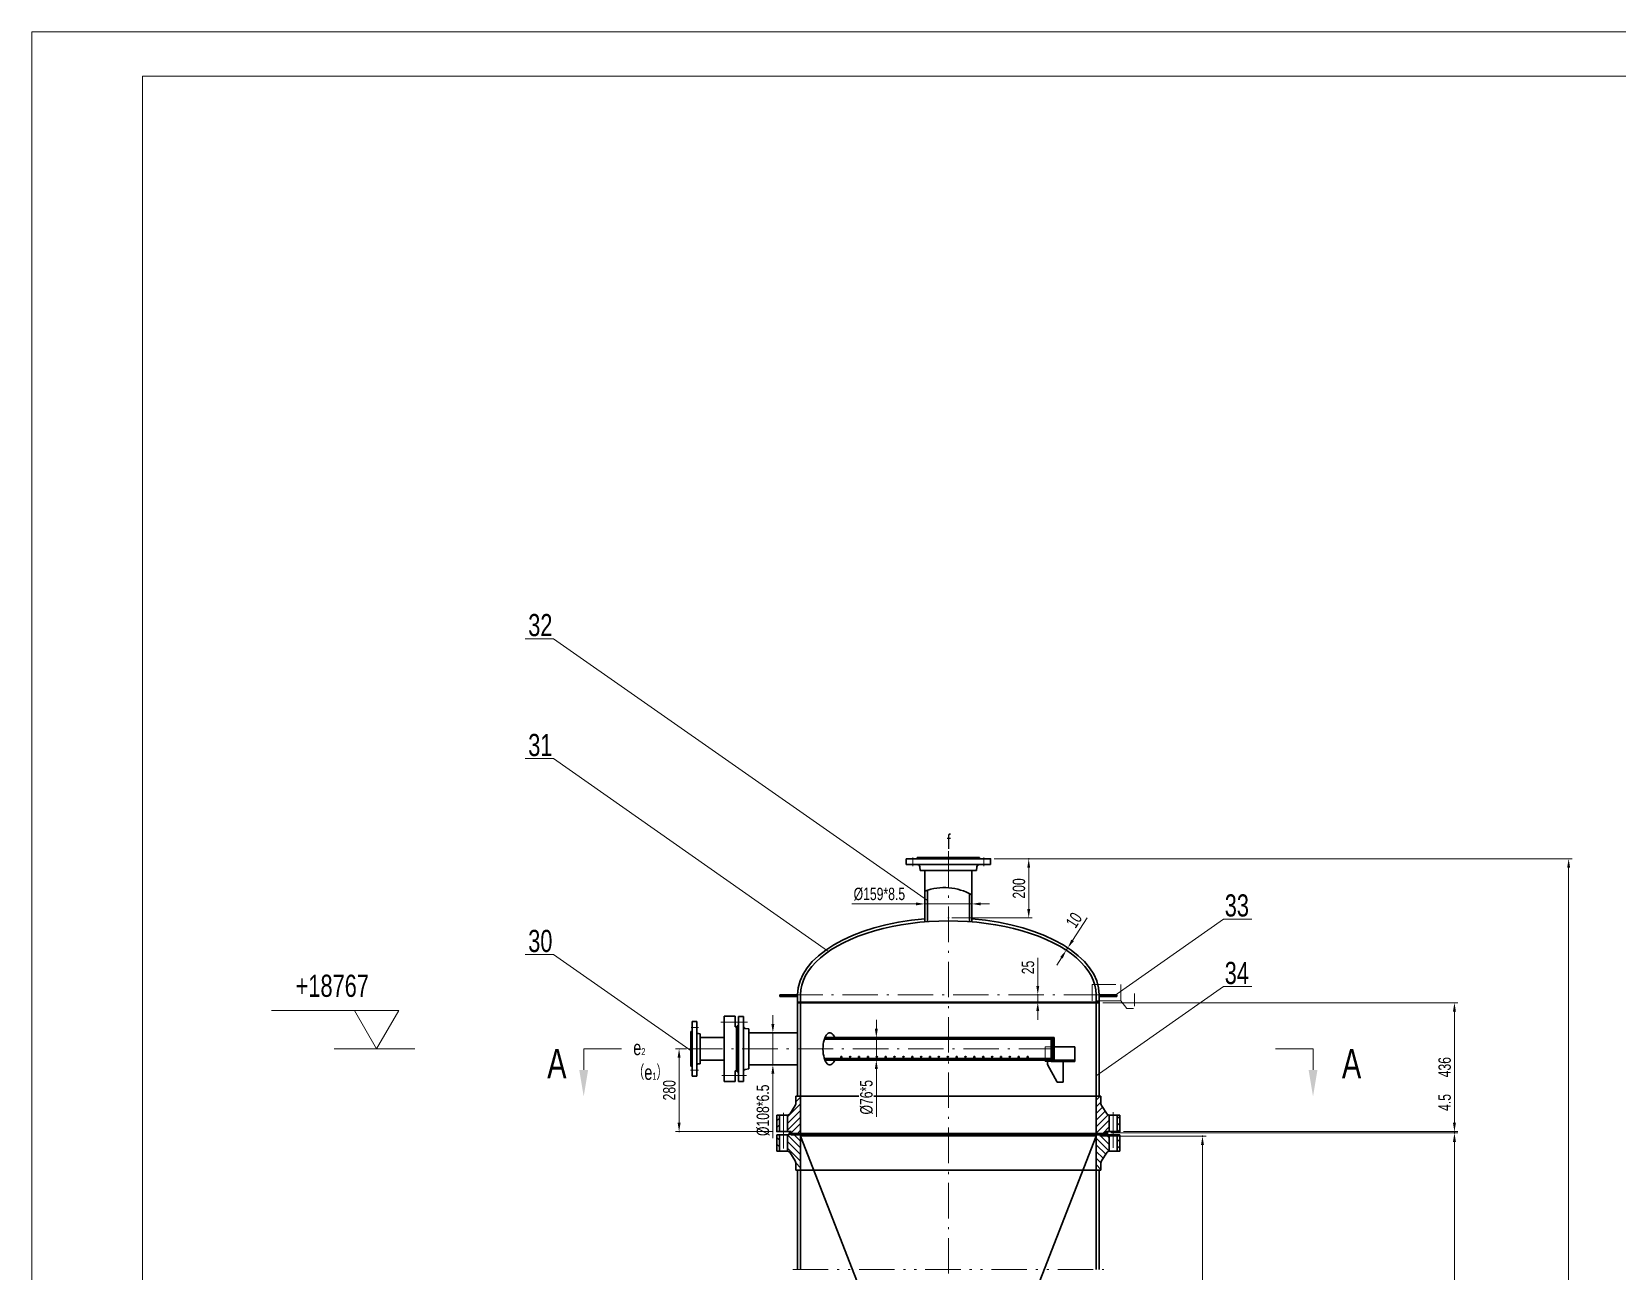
# Model space of a CAD drawing. Header units: millimetres. Extents: x 3739 to 16354, y -2005 to 15830.
# Drawn here: x 3739 to 9101, y 11635 to 15830 of the extents above; entities that cross this region are included whole.
import ezdxf

# ---------------------------------------------------------------- set-up
doc = ezdxf.new("R2010")
doc.units = ezdxf.units.MM
doc.header["$LTSCALE"] = 10
for name, pattern in [('ACAD_ISO02W100', [11, 8, -3]), ('ACAD_ISO10W100', [18.7, 12, -3, 0.7, -3]), ('ACAD_ISO12W100', [22.4, 12, -3, 0.7, -3, 0.7, -3])]:
    doc.linetypes.add(name, pattern=pattern)
for name, color, linetype, lineweight in [('中心线', 1, 'ACAD_ISO10W100', 18), ('中粗线', 4, 'Continuous', 35), ('剖面线', 5, 'Continuous', 15), ('双点划线', 3, 'ACAD_ISO12W100', 18), ('实线层', 2, 'Continuous', 35), ('标注', 7, 'Continuous', 18), ('细实线', 7, 'Continuous', 18), ('虚线', 6, 'ACAD_ISO02W100', 18)]:
    doc.layers.add(name, color=color, linetype=linetype, lineweight=lineweight)
doc.styles.add('HGCAD', font='HGCAD.SHX', dxfattribs={"width": 0.75, "bigfont": 'HZTXT.SHX'})
doc.dimstyles.new('HGCAD$0', dxfattribs={"dimtxt": 3.5, "dimasz": 2.5, "dimexe": 1, "dimexo": 1, "dimgap": 1, "dimtad": 1, "dimdec": 1, "dimdsep": 46, "dimtxsty": 'HGCAD', "dimcen": 0, "dimclrd": 130, "dimclre": 130, "dimclrt": 3, "dimadec": 1, "dimazin": 0, "dimtfac": 0.714286, "dimtmove": 0, "dimatfit": 1, "dimfxl": 0, "dimtzin": 0, "dimlwd": -1, "dimlwe": -1, "dimarcsym": 0})
pattern_1 = [(45, (3738.5, -2004.868), (-6.735192, 6.735192), [])]

# ---------------------------------------------------------------- blocks, each defined once
blk = doc.blocks.new('HGCAD#HGTFTK~A0Z~HGCAD图框')
at = {"layer": '细实线', "color": 7}
blk.add_lwpolyline([(10, -10), (-831, -10), (-831, 1179), (10, 1179)], close=True, dxfattribs=at)
at = {"layer": '细实线', "color": 2}
blk.add_lwpolyline([(0, 0), (-806, 0), (-806, 1169), (0, 1169)], close=True, dxfattribs=at)
blk = doc.blocks.new('*D99')
at = {"color": 0, "ltscale": 15}
for p in [(7338.7, 12092.4), (7698.1, 12092.4), (7698.1, 9529.4)]:
    blk.add_point(p, dxfattribs=at)
at = {"layer": '标注', "color": 130, "ltscale": 15}
for p, q in [((7350.7, 12092.4), (7710.1, 12092.4)), ((7698.1, 9559.4), (7698.1, 12062.4))]:
    blk.add_line(p, q, dxfattribs=at)
for points in [[(7693.1, 12062.4), (7703.1, 12062.4), (7698.1, 12092.4)], [(7693.1, 9559.4), (7703.1, 9559.4), (7698.1, 9529.4)]]:
    blk.add_solid(points, dxfattribs=at)
at = {"layer": '标注', "color": 3, "ltscale": 15, "insert": (7665.1, 10810.9), "char_height": 42, "attachment_point": 5, "rotation": 90, "style": 'HGCAD', "bg_fill": 3, "box_fill_scale": 1.1, "bg_fill_color": 256, "bg_fill_true_color": 13158600, "bg_fill_transparency": 1762}
blk.add_mtext('3000', dxfattribs=at)
blk = doc.blocks.new('*D100')
at = {"color": 0, "ltscale": 15}
for p in [(7376.7, 12103.4), (7710.4, 9357.4), (8550.3, 9357.4)]:
    blk.add_point(p, dxfattribs=at)
at = {"layer": '标注', "color": 130, "ltscale": 15}
for p, q in [((7388.7, 12103.4), (8562.3, 12103.4)), ((8550.3, 12073.4), (8550.3, 9387.4)), ((7722.4, 9357.4), (8562.3, 9357.4))]:
    blk.add_line(p, q, dxfattribs=at)
for points in [[(8545.3, 12073.4), (8555.3, 12073.4), (8550.3, 12103.4)], [(8545.3, 9387.4), (8555.3, 9387.4), (8550.3, 9357.4)]]:
    blk.add_solid(points, dxfattribs=at)
at = {"layer": '标注', "color": 3, "ltscale": 15, "insert": (8517.3, 10730.4), "char_height": 42, "attachment_point": 5, "rotation": 90, "style": 'HGCAD', "bg_fill": 3, "box_fill_scale": 1.1, "bg_fill_color": 256, "bg_fill_true_color": 13158600, "bg_fill_transparency": 1777}
blk.add_mtext('3188', dxfattribs=at)
blk = doc.blocks.new('*D102')
at = {"color": 0, "ltscale": 15}
for p in [(7348.7, 12544), (7418.7, 12108), (8550.3, 12108)]:
    blk.add_point(p, dxfattribs=at)
at = {"layer": '标注', "color": 130, "ltscale": 15}
for p, q in [((7360.7, 12544), (8562.3, 12544)), ((8550.3, 12514), (8550.3, 12138)), ((7430.7, 12108), (8562.3, 12108))]:
    blk.add_line(p, q, dxfattribs=at)
for points in [[(8545.3, 12514), (8555.3, 12514), (8550.3, 12544)], [(8545.3, 12138), (8555.3, 12138), (8550.3, 12108)]]:
    blk.add_solid(points, dxfattribs=at)
at = {"layer": '标注', "color": 3, "ltscale": 15, "insert": (8517.3, 12326), "char_height": 42, "attachment_point": 5, "rotation": 90, "style": 'HGCAD', "bg_fill": 3, "box_fill_scale": 1.1, "bg_fill_color": 256, "bg_fill_true_color": 13158600, "bg_fill_transparency": 1802}
blk.add_mtext('436', dxfattribs=at)
blk = doc.blocks.new('*D103')
at = {"color": 0, "ltscale": 15}
for p in [(8550.3, 12108), (8550.3, 12108), (8550.3, 12103.4)]:
    blk.add_point(p, dxfattribs=at)
at = {"layer": '标注', "color": 130, "ltscale": 15}
for p, q in [((8550.3, 12138), (8550.3, 12245.3)), ((8550.3, 12103.4), (8550.3, 12108)), ((8550.3, 12073.4), (8550.3, 12043.4))]:
    blk.add_line(p, q, dxfattribs=at)
for points in [[(8545.3, 12138), (8555.3, 12138), (8550.3, 12108)], [(8545.3, 12073.4), (8555.3, 12073.4), (8550.3, 12103.4)]]:
    blk.add_solid(points, dxfattribs=at)
at = {"layer": '标注', "color": 3, "ltscale": 15, "insert": (8517.3, 12206.6), "char_height": 42, "attachment_point": 5, "rotation": 90, "style": 'HGCAD', "bg_fill": 3, "box_fill_scale": 1.1, "bg_fill_color": 256, "bg_fill_true_color": 13158600, "bg_fill_transparency": 1812}
blk.add_mtext('4.5', dxfattribs=at)
blk = doc.blocks.new('*D104')
at = {"color": 0, "ltscale": 15}
for p in [(7141.1, 12571), (7141.1, 12571), (7141.1, 12546)]:
    blk.add_point(p, dxfattribs=at)
at = {"layer": '标注', "color": 130, "ltscale": 15}
for p, q in [((7141.1, 12601), (7141.1, 12696.1)), ((7141.1, 12546), (7141.1, 12571)), ((7141.1, 12516), (7141.1, 12486))]:
    blk.add_line(p, q, dxfattribs=at)
for points in [[(7136.1, 12601), (7146.1, 12601), (7141.1, 12571)], [(7136.1, 12516), (7146.1, 12516), (7141.1, 12546)]]:
    blk.add_solid(points, dxfattribs=at)
at = {"layer": '标注', "color": 3, "ltscale": 15, "insert": (7108.1, 12663.5), "char_height": 42, "attachment_point": 5, "rotation": 90, "style": 'HGCAD', "bg_fill": 3, "box_fill_scale": 1.1, "bg_fill_color": 256, "bg_fill_true_color": 13158600, "bg_fill_transparency": 1822}
blk.add_mtext('25', dxfattribs=at)
blk = doc.blocks.new('*D105')
at = {"color": 0, "ltscale": 15}
for p in [(7232.9, 12724.8), (7238, 12732.7), (7242.6, 12729.8)]:
    blk.add_point(p, dxfattribs=at)
at = {"layer": '标注', "color": 130, "ltscale": 15}
for p, q in [((7258.8, 12755), (7307.6, 12831.1)), ((7237.5, 12721.8), (7242.6, 12729.8)), ((7243, 12718.3), (7247.6, 12715.3)), ((7248.1, 12726.2), (7252.7, 12723.3)), ((7221.3, 12696.6), (7205.1, 12671.3))]:
    blk.add_line(p, q, dxfattribs=at)
for points in [[(7217.1, 12699.3), (7225.5, 12693.9), (7237.5, 12721.8)], [(7254.6, 12757.7), (7263, 12752.3), (7242.6, 12729.8)]]:
    blk.add_solid(points, dxfattribs=at)
at = {"layer": '标注', "color": 3, "ltscale": 15, "insert": (7263.5, 12823.5), "char_height": 42, "attachment_point": 5, "rotation": 57.3181, "style": 'HGCAD', "bg_fill": 3, "box_fill_scale": 1.1, "bg_fill_color": 256, "bg_fill_true_color": 13158600, "bg_fill_transparency": 1832}
blk.add_mtext('10', dxfattribs=at)
blk = doc.blocks.new('*D106')
at = {"color": 0, "ltscale": 15}
for p in [(6981.2, 13030.9), (7110.5, 13030.9), (6838.7, 12831)]:
    blk.add_point(p, dxfattribs=at)
at = {"layer": '标注', "color": 130, "ltscale": 15}
for p, q in [((6993.2, 13030.9), (7122.5, 13030.9)), ((7110.5, 12861), (7110.5, 13000.9)), ((6850.7, 12831), (7122.5, 12831))]:
    blk.add_line(p, q, dxfattribs=at)
for points in [[(7105.5, 13000.9), (7115.5, 13000.9), (7110.5, 13030.9)], [(7105.5, 12861), (7115.5, 12861), (7110.5, 12831)]]:
    blk.add_solid(points, dxfattribs=at)
at = {"layer": '标注', "color": 3, "ltscale": 15, "insert": (7077.5, 12930.9), "char_height": 42, "attachment_point": 5, "rotation": 90, "style": 'HGCAD', "bg_fill": 3, "box_fill_scale": 1.1, "bg_fill_color": 256, "bg_fill_true_color": 13158600, "bg_fill_transparency": 1842}
blk.add_mtext('200', dxfattribs=at)
blk = doc.blocks.new('*D107')
at = {"color": 0, "ltscale": 15}
for p in [(6759.2, 12879.4), (6759.2, 12878.6), (6918.2, 12879.4)]:
    blk.add_point(p, dxfattribs=at)
at = {"layer": '标注', "color": 130, "ltscale": 15}
for p, q in [((6729.2, 12878.6), (6511.7, 12878.6)), ((6918.2, 12878.6), (6759.2, 12878.6)), ((6948.2, 12878.6), (6978.2, 12878.6)), ((6759.2, 12867.4), (6759.2, 12866.6)), ((6918.2, 12867.4), (6918.2, 12866.6))]:
    blk.add_line(p, q, dxfattribs=at)
for points in [[(6729.2, 12883.6), (6729.2, 12873.6), (6759.2, 12878.6)], [(6948.2, 12883.6), (6948.2, 12873.6), (6918.2, 12878.6)]]:
    blk.add_solid(points, dxfattribs=at)
at = {"layer": '标注', "color": 3, "ltscale": 15, "insert": (6605.4, 12911.6), "char_height": 42, "attachment_point": 5, "style": 'HGCAD', "bg_fill": 3, "box_fill_scale": 1.1, "bg_fill_color": 256, "bg_fill_true_color": 13158600, "bg_fill_transparency": 1852}
blk.add_mtext('%%C159*8.5', dxfattribs=at)
blk = doc.blocks.new('*D108')
at = {"color": 0, "ltscale": 15}
for p in [(6595.1, 12426.3), (6595.1, 12350.3), (6595.1, 12350.3)]:
    blk.add_point(p, dxfattribs=at)
at = {"layer": '标注', "color": 130, "ltscale": 15}
for p, q in [((6595.1, 12456.3), (6595.1, 12486.3)), ((6595.1, 12426.3), (6595.1, 12350.3)), ((6595.1, 12320.3), (6595.1, 12158.4))]:
    blk.add_line(p, q, dxfattribs=at)
for points in [[(6590.1, 12456.3), (6600.1, 12456.3), (6595.1, 12426.3)], [(6590.1, 12320.3), (6600.1, 12320.3), (6595.1, 12350.3)]]:
    blk.add_solid(points, dxfattribs=at)
at = {"layer": '标注', "color": 3, "ltscale": 15, "insert": (6562.1, 12224.3), "char_height": 42, "attachment_point": 5, "rotation": 90, "style": 'HGCAD', "bg_fill": 3, "box_fill_scale": 1.1, "bg_fill_color": 256, "bg_fill_true_color": 13158600, "bg_fill_transparency": 1187}
blk.add_mtext('%%c76*5', dxfattribs=at)
blk = doc.blocks.new('*D109')
at = {"color": 0, "ltscale": 15}
for p in [(6246.5, 12442), (6245.1, 12334), (6246.5, 12334)]:
    blk.add_point(p, dxfattribs=at)
at = {"layer": '标注', "color": 130, "ltscale": 15}
for p, q in [((6245.1, 12472), (6245.1, 12502)), ((6234.5, 12442), (6233.1, 12442)), ((6245.1, 12442), (6245.1, 12334)), ((6234.5, 12334), (6233.1, 12334)), ((6245.1, 12304), (6245.1, 12086.4))]:
    blk.add_line(p, q, dxfattribs=at)
for points in [[(6240.1, 12472), (6250.1, 12472), (6245.1, 12442)], [(6240.1, 12304), (6250.1, 12304), (6245.1, 12334)]]:
    blk.add_solid(points, dxfattribs=at)
at = {"layer": '标注', "color": 3, "ltscale": 15, "insert": (6212.1, 12180.2), "char_height": 42, "attachment_point": 5, "rotation": 90, "style": 'HGCAD', "bg_fill": 3, "box_fill_scale": 1.1, "bg_fill_color": 256, "bg_fill_true_color": 13158600, "bg_fill_transparency": 1877}
blk.add_mtext('%%C108*6.5', dxfattribs=at)
blk = doc.blocks.new('*D110')
at = {"color": 0, "ltscale": 15}
for p in [(5965.3, 12388), (5928, 12108), (6258.7, 12108)]:
    blk.add_point(p, dxfattribs=at)
at = {"layer": '标注', "color": 130, "ltscale": 15}
for p, q in [((5953.3, 12388), (5916, 12388)), ((5928, 12358), (5928, 12138)), ((6246.7, 12108), (5916, 12108))]:
    blk.add_line(p, q, dxfattribs=at)
for points in [[(5923, 12358), (5933, 12358), (5928, 12388)], [(5923, 12138), (5933, 12138), (5928, 12108)]]:
    blk.add_solid(points, dxfattribs=at)
at = {"layer": '标注', "color": 3, "ltscale": 15, "insert": (5895, 12248), "char_height": 42, "attachment_point": 5, "rotation": 90, "style": 'HGCAD', "bg_fill": 3, "box_fill_scale": 1.1, "bg_fill_color": 256, "bg_fill_true_color": 13158600, "bg_fill_transparency": 1887}
blk.add_mtext('280', dxfattribs=at)
blk = doc.blocks.new('*D136')
at = {"color": 0, "ltscale": 15}
for p in [(6981.2, 13030.9), (7721.2, 57.9), (8936.5, 57.9)]:
    blk.add_point(p, dxfattribs=at)
at = {"layer": '标注', "color": 130, "ltscale": 15}
for p, q in [((6993.2, 13030.9), (8948.5, 13030.9)), ((8936.5, 13000.9), (8936.5, 87.9)), ((7733.2, 57.9), (8948.5, 57.9))]:
    blk.add_line(p, q, dxfattribs=at)
for points in [[(8931.5, 13000.9), (8941.5, 13000.9), (8936.5, 13030.9)], [(8931.5, 87.9), (8941.5, 87.9), (8936.5, 57.9)]]:
    blk.add_solid(points, dxfattribs=at)
at = {"layer": '标注', "color": 3, "ltscale": 15, "insert": (8903.5, 6544.4), "char_height": 42, "attachment_point": 5, "rotation": 90, "style": 'HGCAD', "bg_fill": 3, "box_fill_scale": 1.1, "bg_fill_color": 256, "bg_fill_true_color": 13158600, "bg_fill_transparency": 2192}
blk.add_mtext('19210', dxfattribs=at)

msp = doc.modelspace()

# ---------------------------------------------------------------- hatches: boundary and pattern name
at = {"layer": '剖面线', "ltscale": 15}
h = msp.add_hatch(dxfattribs=at)
h.set_pattern_fill('ANSI31', color=256, scale=3, style=0)
h.set_pattern_definition(pattern_1)
edge = h.paths.add_edge_path()
edge.add_line((6838.71, 12426.25), (6421.44, 12426.25))
edge.add_ellipse((6437.92, 12387.97), major_axis=(0, -54.31), ratio=0.427741, start_angle=225.18277, end_angle=232.20877)
edge.add_line((6419.56, 12421.25), (6838.71, 12421.25))
edge.add_line((6838.71, 12421.25), (6838.71, 12426.25))
h.paths.add_polyline_path([(7196.71, 12426.25), (6838.71, 12426.25), (6838.71, 12421.25), (7196.71, 12421.25)])
at = {"layer": '剖面线', "ltscale": 5}
h = msp.add_hatch(dxfattribs=at)
h.set_pattern_fill('ANSI31', color=256, scale=3, style=0)
h.set_pattern_definition(pattern_1)
h.paths.add_polyline_path([(7186.71, 12388.25), (7191.71, 12388.25), (7191.71, 12421.25), (7186.71, 12421.25)])
h.paths.add_polyline_path([(7191.71, 12388.25), (7186.71, 12388.25), (7186.71, 12355.25), (7191.71, 12355.25)])
at = {"layer": '剖面线', "ltscale": 15}
h = msp.add_hatch(dxfattribs=at)
h.set_pattern_fill('ANSI31', color=256, scale=3, style=0)
h.set_pattern_definition(pattern_1)
edge = h.paths.add_edge_path()
edge.add_line((6489.71, 12355.25), (6419.38, 12355.25))
edge.add_ellipse((6437.92, 12387.97), major_axis=(0, -54.31), ratio=0.427741, start_angle=307.04379, end_angle=313.98632)
edge.add_line((6421.21, 12350.25), (6489.71, 12350.25))
edge.add_line((6489.71, 12350.25), (6489.71, 12355.25))
h.paths.add_polyline_path([(6519.71, 12355.25), (6493.71, 12355.25), (6493.71, 12350.25), (6519.71, 12350.25)])
h.paths.add_polyline_path([(6549.71, 12355.25), (6523.71, 12355.25), (6523.71, 12350.25), (6549.71, 12350.25)])
h.paths.add_polyline_path([(6579.71, 12355.25), (6553.71, 12355.25), (6553.71, 12350.25), (6579.71, 12350.25)])
h.paths.add_polyline_path([(6609.71, 12355.25), (6583.71, 12355.25), (6583.71, 12350.25), (6609.71, 12350.25)])
h.paths.add_polyline_path([(6639.71, 12355.25), (6613.71, 12355.25), (6613.71, 12350.25), (6639.71, 12350.25)])
h.paths.add_polyline_path([(6669.71, 12355.25), (6643.71, 12355.25), (6643.71, 12350.25), (6669.71, 12350.25)])
h.paths.add_polyline_path([(6699.71, 12355.25), (6673.71, 12355.25), (6673.71, 12350.25), (6699.71, 12350.25)])
h.paths.add_polyline_path([(6729.71, 12355.25), (6703.71, 12355.25), (6703.71, 12350.25), (6729.71, 12350.25)])
h.paths.add_polyline_path([(6759.71, 12355.25), (6733.71, 12355.25), (6733.71, 12350.25), (6759.71, 12350.25)])
h.paths.add_polyline_path([(6789.71, 12355.25), (6763.71, 12355.25), (6763.71, 12350.25), (6789.71, 12350.25)])
h.paths.add_polyline_path([(6819.71, 12355.25), (6793.71, 12355.25), (6793.71, 12350.25), (6819.71, 12350.25)])
h.paths.add_polyline_path([(6838.71, 12355.25), (6823.71, 12355.25), (6823.71, 12350.25), (6838.71, 12350.25)])
h.paths.add_polyline_path([(6849.71, 12355.25), (6838.71, 12355.25), (6838.71, 12350.25), (6849.71, 12350.25)])
h.paths.add_polyline_path([(6879.71, 12355.25), (6853.71, 12355.25), (6853.71, 12350.25), (6879.71, 12350.25)])
h.paths.add_polyline_path([(6909.71, 12355.25), (6883.71, 12355.25), (6883.71, 12350.25), (6909.71, 12350.25)])
h.paths.add_polyline_path([(6939.71, 12355.25), (6913.71, 12355.25), (6913.71, 12350.25), (6939.71, 12350.25)])
h.paths.add_polyline_path([(6969.71, 12355.25), (6943.71, 12355.25), (6943.71, 12350.25), (6969.71, 12350.25)])
h.paths.add_polyline_path([(6999.71, 12355.25), (6973.71, 12355.25), (6973.71, 12350.25), (6999.71, 12350.25)])
h.paths.add_polyline_path([(7029.71, 12355.25), (7003.71, 12355.25), (7003.71, 12350.25), (7029.71, 12350.25)])
h.paths.add_polyline_path([(7059.71, 12355.25), (7033.71, 12355.25), (7033.71, 12350.25), (7059.71, 12350.25)])
h.paths.add_polyline_path([(7089.71, 12355.25), (7063.71, 12355.25), (7063.71, 12350.25), (7089.71, 12350.25)])
h.paths.add_polyline_path([(7196.71, 12355.25), (7093.71, 12355.25), (7093.71, 12350.25), (7196.71, 12350.25)])
h.paths.add_polyline_path([(7266.17, 12350.25), (7196.71, 12350.25), (7186.71, 12350.25), (7186.71, 12345.25), (7266.17, 12345.25)])
h = msp.add_hatch(dxfattribs=at)
h.set_pattern_fill('ANSI31', color=256, scale=5, style=0)
h.set_pattern_definition([(45, (3738.5, -2004.868), (-11.22532, 11.22532), [])])
h.paths.add_polyline_path([(6338.71, 12227.95), (6322.71, 12227.95), (6322.71, 12202.51, -0.1453801), (6320.77, 12195.96), (6302.2, 12167.46, -0.1773161), (6294.71, 12163.99), (6294.71, 12107.95), (6307.21, 12107.95), (6307.21, 12101.95), (6338.71, 12101.95), (6338.71, 12107.95)])
h.paths.add_polyline_path([(6267.71, 12163.95), (6258.71, 12163.95), (6258.71, 12107.95), (6267.71, 12107.95)])
h.paths.add_polyline_path([(7382.71, 12163.99, -0.1773161), (7375.23, 12167.46), (7356.66, 12195.96, -0.1453801), (7354.71, 12202.51), (7354.71, 12227.95), (7338.71, 12227.95), (7338.71, 12107.95), (7338.71, 12101.95), (7370.21, 12101.95), (7370.21, 12107.95), (7382.71, 12107.95)])
h.paths.add_polyline_path([(7418.71, 12163.95), (7409.71, 12163.95), (7409.71, 12107.95), (7418.71, 12107.95)])
h = msp.add_hatch(dxfattribs=at)
h.set_pattern_fill('ANSI31', color=256, scale=5, angle=90, style=0)
h.set_pattern_definition([(135, (3738.5, -2004.868), (-11.22532, -11.22532), [])])
h.paths.add_polyline_path([(6338.71, 12097.43), (6305.71, 12097.43), (6305.71, 12103.43), (6300.71, 12103.43), (6300.71, 12097.43), (6294.71, 12097.43), (6294.71, 12041.39, -0.1773161), (6302.2, 12037.92), (6320.77, 12009.42, -0.1453801), (6322.71, 12002.87), (6322.71, 11977.43), (6338.71, 11977.43)])
h.paths.add_polyline_path([(6267.71, 12097.43), (6258.71, 12097.43), (6258.71, 12041.43), (6267.71, 12041.43)])
h.paths.add_polyline_path([(7382.71, 12097.43), (7376.71, 12097.43), (7376.71, 12103.43), (7371.71, 12103.43), (7371.71, 12097.43), (7338.71, 12097.43), (7338.71, 11977.43), (7354.71, 11977.43), (7354.71, 12002.87, -0.1453801), (7356.66, 12009.42), (7375.23, 12037.92, -0.1773161), (7382.71, 12041.39)])
h.paths.add_polyline_path([(7418.71, 12097.43), (7409.71, 12097.43), (7409.71, 12041.43), (7418.71, 12041.43)])

# ---------------------------------------------------------------- linework, layer by layer
at = {"layer": '中心线', "color": 1, "linetype": 'ACAD_ISO10W100'}
for p, q in [((6718.71, 13006.44), (6718.71, 13035.94)), ((6958.71, 13006.44), (6958.71, 13035.94)), ((7348.71, 12570.95), (6328.71, 12570.95)), ((7196.71, 12387.97), (5965.29, 12387.97))]:
    msp.add_line(p, q, dxfattribs=at)
at = {"layer": '中心线'}
for p, q in [((6838.71, 33.49), (6838.71, 13056.9)), ((7396.21, 12173.27), (7396.21, 12031.76)), ((6281.21, 12171.34), (6281.21, 12023.82))]:
    msp.add_line(p, q, dxfattribs=at)
at = {"layer": '中心线', "color": 1, "linetype": 'ACAD_ISO10W100', "ltscale": 5}
for p, q in [((5993.16, 12460.75), (5968.53, 12460.75)), ((5993.46, 12315.75), (5966.6, 12315.75))]:
    msp.add_line(p, q, dxfattribs=at)
at = {"layer": '中心线', "ltscale": 5}
for p, q in [((6159.01, 12478.25), (6069.5, 12478.25)), ((6491.71, 12349.91), (6491.71, 12355.63)), ((6521.71, 12349.91), (6521.71, 12355.63)), ((6551.71, 12349.91), (6551.71, 12355.63)), ((6581.71, 12349.91), (6581.71, 12355.63)), ((6611.71, 12349.91), (6611.71, 12355.63)), ((6641.71, 12349.91), (6641.71, 12355.63)), ((6671.71, 12349.91), (6671.71, 12355.63)), ((6701.71, 12349.91), (6701.71, 12355.63)), ((6731.71, 12349.91), (6731.71, 12355.63)), ((6761.71, 12349.91), (6761.71, 12355.63)), ((6791.71, 12349.91), (6791.71, 12355.63)), ((6821.71, 12349.91), (6821.71, 12355.63)), ((6851.71, 12349.91), (6851.71, 12355.63)), ((6881.71, 12349.91), (6881.71, 12355.63)), ((6911.71, 12349.91), (6911.71, 12355.63)), ((6941.71, 12349.91), (6941.71, 12355.63)), ((6971.71, 12349.91), (6971.71, 12355.63)), ((7001.71, 12349.91), (7001.71, 12355.63)), ((7031.71, 12349.91), (7031.71, 12355.63)), ((7061.71, 12349.91), (7061.71, 12355.63)), ((7091.71, 12349.91), (7091.71, 12355.63)), ((6155.51, 12298.25), (6072.29, 12298.25))]:
    msp.add_line(p, q, dxfattribs=at)
at = {"layer": '中粗线', "ltscale": 5}
for centre in [(6476.71, 12360.25), (6506.71, 12360.25), (6536.71, 12360.25), (6566.71, 12360.25), (6596.71, 12360.25), (6626.71, 12360.25), (6656.71, 12360.25), (6686.71, 12360.25), (6716.71, 12360.25), (6746.71, 12360.25), (6776.71, 12360.25), (6806.71, 12360.25), (6836.71, 12360.25), (6866.71, 12360.25), (6896.71, 12360.25), (6926.71, 12360.25), (6956.71, 12360.25), (6986.71, 12360.25), (7016.71, 12360.25), (7046.71, 12360.25), (7076.71, 12360.25), (7106.71, 12360.25)]:
    msp.add_circle(centre, 2, dxfattribs=at)
at = {"layer": '双点划线'}
msp.add_line((6312.58, 11641.3), (7364.84, 11641.3), dxfattribs=at)
at = {"layer": '实线层'}
for p, q in [((6733.21, 13030.94), (6733.21, 13035.44)), ((6944.21, 13035.44), (6733.21, 13035.44)), ((6944.21, 13030.94), (6944.21, 13035.44)), ((6696.21, 13011.44), (6696.21, 13030.94)), ((6696.21, 13030.94), (6733.21, 13030.94)), ((6696.21, 13011.44), (6734.13, 13011.44)), ((6981.21, 13011.44), (6729.71, 13011.44)), ((6981.21, 13030.94), (6733.21, 13030.94)), ((6743.67, 12991.44), (6742.07, 13004.42)), ((6933.76, 12991.44), (6743.67, 12991.44)), ((6759.21, 12817.77), (6759.21, 12991.44)), ((6918.21, 12817.77), (6918.21, 12991.44)), ((6933.76, 12991.44), (6935.35, 13004.42)), ((6981.21, 13011.44), (6981.21, 13030.94)), ((6767.71, 12818.42), (6767.71, 12924.89)), ((6909.71, 12818.42), (6909.71, 12913.82)), ((6328.71, 12570.95), (6268.71, 12570.95)), ((6268.71, 12570.95), (6268.71, 12564.95)), ((6268.71, 12564.95), (6328.71, 12564.95)), ((6328.71, 12545.95), (6328.71, 12570.95)), ((6338.71, 12545.95), (6338.71, 12570.95)), ((7338.71, 12545.95), (7338.71, 12570.95)), ((7348.71, 12545.95), (7348.71, 12570.95)), ((7348.71, 12570.95), (7408.71, 12570.95)), ((7408.71, 12564.95), (7348.71, 12564.95)), ((7408.71, 12570.95), (7408.71, 12564.95)), ((6146.21, 12497.97), (6128.71, 12497.97)), ((6128.71, 12497.97), (6128.71, 12309.97)), ((6146.21, 12497.97), (6146.21, 12312.66)), ((7348.71, 12545.95), (6328.71, 12545.95)), ((7348.71, 12545.95), (6328.71, 12545.95)), ((6328.71, 12543.95), (6328.71, 12545.95)), ((7348.71, 12543.95), (6328.71, 12543.95)), ((6328.71, 12227.95), (6328.71, 12543.95)), ((6338.71, 12545.95), (6338.71, 12543.95)), ((6338.71, 12227.95), (6338.71, 12543.95)), ((7338.71, 12545.95), (7338.71, 12543.95)), ((7338.71, 12227.95), (7338.71, 12543.95)), ((7348.71, 12543.95), (7348.71, 12545.95)), ((7348.71, 12227.95), (7348.71, 12543.95)), ((6128.71, 12465.97), (6124.21, 12465.97)), ((6124.21, 12465.97), (6124.21, 12309.97)), ((6164.21, 12455.76), (6151.48, 12457.32)), ((6164.21, 12455.76), (6164.21, 12320.18)), ((6328.71, 12441.97), (6164.21, 12441.97)), ((6328.71, 12333.97), (6164.21, 12333.97)), ((6128.71, 12309.97), (6124.21, 12309.97)), ((6128.71, 12277.67), (6128.71, 12309.67)), ((6146.21, 12277.67), (6146.21, 12312.36)), ((6164.21, 12320.18), (6151.48, 12318.62)), ((6146.21, 12277.67), (6128.71, 12277.67)), ((6338.71, 12227.95), (6322.71, 12227.95)), ((6322.71, 12227.95), (6322.71, 12202.51)), ((6338.71, 12107.95), (6338.71, 12227.95)), ((6338.71, 12227.95), (6838.71, 12227.95)), ((7338.71, 12227.95), (6838.71, 12227.95)), ((7338.71, 12107.95), (7338.71, 12227.95)), ((7338.71, 12227.95), (7354.71, 12227.95)), ((7354.71, 12227.95), (7354.71, 12202.51)), ((6302.2, 12167.46), (6320.77, 12195.96)), ((7375.23, 12167.46), (7356.66, 12195.96)), ((6258.71, 12107.95), (6258.71, 12163.95)), ((6258.71, 12163.95), (6293.71, 12163.95)), ((6267.71, 12107.95), (6267.71, 12163.95)), ((6294.71, 12107.95), (6294.71, 12163.95)), ((7382.71, 12107.95), (7382.71, 12163.95)), ((7418.71, 12163.95), (7383.71, 12163.95)), ((7409.71, 12107.95), (7409.71, 12163.95)), ((7418.71, 12107.95), (7418.71, 12163.95)), ((6307.21, 12107.95), (6258.71, 12107.95)), ((6300.71, 12097.43), (6258.71, 12097.43)), ((6258.71, 12097.43), (6258.71, 12041.43)), ((6267.71, 12097.43), (6267.71, 12041.43)), ((6294.71, 12097.43), (6294.71, 12041.43)), ((6305.71, 12103.43), (6300.71, 12103.43)), ((6300.71, 12103.43), (6300.71, 12097.43)), ((6305.71, 12097.43), (6305.71, 12103.43)), ((6338.71, 12097.43), (6305.71, 12097.43)), ((6307.21, 12107.95), (6307.21, 12101.95)), ((6307.21, 12101.95), (6838.71, 12101.95)), ((6338.71, 12101.95), (6338.71, 12107.95)), ((6838.71, 12097.43), (6338.71, 12097.43)), ((6338.71, 12097.43), (6338.71, 11977.43)), ((7370.21, 12101.95), (6838.71, 12101.95)), ((6838.71, 12097.43), (7338.71, 12097.43)), ((7338.71, 12101.95), (7338.71, 12107.95)), ((7338.71, 12097.43), (7338.71, 11977.43)), ((7338.71, 12097.43), (7371.71, 12097.43)), ((7370.21, 12107.95), (7418.71, 12107.95)), ((7370.21, 12107.95), (7370.21, 12101.95)), ((7371.71, 12097.43), (7371.71, 12103.43)), ((7371.71, 12103.43), (7376.71, 12103.43)), ((7376.71, 12103.43), (7376.71, 12097.43)), ((7376.71, 12097.43), (7418.71, 12097.43)), ((7382.71, 12097.43), (7382.71, 12041.43)), ((7409.71, 12097.43), (7409.71, 12041.43)), ((7418.71, 12097.43), (7418.71, 12041.43)), ((6258.71, 12041.43), (6293.71, 12041.43)), ((6302.2, 12037.92), (6320.77, 12009.42)), ((7375.23, 12037.92), (7356.66, 12009.42)), ((7418.71, 12041.43), (7383.71, 12041.43)), ((6322.71, 11977.43), (6322.71, 12002.87)), ((6338.71, 11977.43), (6322.71, 11977.43)), ((6328.71, 11641.3), (6328.71, 11977.43)), ((6338.71, 11977.43), (6838.71, 11977.43)), ((6338.71, 11641.3), (6338.71, 11977.43)), ((7338.71, 11977.43), (6838.71, 11977.43)), ((7338.71, 11977.43), (7354.71, 11977.43)), ((7338.71, 11641.3), (7338.71, 11977.43)), ((7348.71, 11641.3), (7348.71, 11977.43)), ((7354.71, 11977.43), (7354.71, 12002.87))]:
    msp.add_line(p, q, dxfattribs=at)
at = {"layer": '实线层', "ltscale": 5}
for p, q in [((6117.71, 12498.25), (6080.21, 12498.25)), ((6080.21, 12498.25), (6080.21, 12345.25)), ((6117.71, 12462.75), (6117.71, 12498.25)), ((5967.71, 12388.25), (5967.71, 12447.25)), ((5967.71, 12447.25), (5971.71, 12447.25)), ((5987.71, 12480.75), (5971.71, 12480.75)), ((5971.71, 12480.75), (5971.71, 12295.75)), ((5987.71, 12480.75), (5987.71, 12330.94)), ((6122.21, 12462.75), (6117.71, 12462.75)), ((6122.21, 12462.75), (6122.21, 12350.25)), ((5967.71, 12388.25), (5967.71, 12329.25)), ((5999.71, 12438.78), (5992.97, 12439.6)), ((5999.71, 12438.78), (5999.71, 12337.72)), ((5999.71, 12426.25), (6080.21, 12426.25)), ((6080.21, 12426.25), (6076.21, 12426.25)), ((6122.21, 12431.25), (6122.21, 12426.25)), ((6419.56, 12421.25), (7196.71, 12421.25)), ((6421.44, 12426.25), (7196.71, 12426.25)), ((7186.71, 12355.25), (7186.71, 12421.25)), ((7191.71, 12355.25), (7191.71, 12421.25)), ((7196.71, 12420.75), (7191.71, 12417.93)), ((7196.71, 12426.25), (7196.71, 12350.25)), ((7196.71, 12421.25), (7196.71, 12420.75)), ((5999.71, 12337.72), (5992.97, 12336.9)), ((5999.71, 12350.25), (6080.21, 12350.25)), ((6080.21, 12277.95), (6080.21, 12344.95)), ((6122.21, 12345.25), (6122.21, 12350.25)), ((6122.21, 12313.75), (6122.21, 12345.25)), ((6419.38, 12355.25), (7196.71, 12355.25)), ((6421.21, 12350.25), (7196.71, 12350.25)), ((6489.71, 12350.25), (6489.71, 12355.25)), ((6493.71, 12350.25), (6493.71, 12355.25)), ((6519.71, 12350.25), (6519.71, 12355.25)), ((6523.71, 12350.25), (6523.71, 12355.25)), ((6549.71, 12350.25), (6549.71, 12355.25)), ((6553.71, 12350.25), (6553.71, 12355.25)), ((6579.71, 12350.25), (6579.71, 12355.25)), ((6583.71, 12350.25), (6583.71, 12355.25)), ((6609.71, 12350.25), (6609.71, 12355.25)), ((6613.71, 12350.25), (6613.71, 12355.25)), ((6639.71, 12350.25), (6639.71, 12355.25)), ((6643.71, 12350.25), (6643.71, 12355.25)), ((6669.71, 12350.25), (6669.71, 12355.25)), ((6673.71, 12350.25), (6673.71, 12355.25)), ((6699.71, 12350.25), (6699.71, 12355.25)), ((6703.71, 12350.25), (6703.71, 12355.25)), ((6729.71, 12350.25), (6729.71, 12355.25)), ((6733.71, 12350.25), (6733.71, 12355.25)), ((6759.71, 12350.25), (6759.71, 12355.25)), ((6763.71, 12350.25), (6763.71, 12355.25)), ((6789.71, 12350.25), (6789.71, 12355.25)), ((6793.71, 12350.25), (6793.71, 12355.25)), ((6819.71, 12350.25), (6819.71, 12355.25)), ((6823.71, 12350.25), (6823.71, 12355.25)), ((6849.71, 12350.25), (6849.71, 12355.25)), ((6853.71, 12350.25), (6853.71, 12355.25)), ((6879.71, 12350.25), (6879.71, 12355.25)), ((6883.71, 12350.25), (6883.71, 12355.25)), ((6909.71, 12350.25), (6909.71, 12355.25)), ((6913.71, 12350.25), (6913.71, 12355.25)), ((6939.71, 12350.25), (6939.71, 12355.25)), ((6943.71, 12350.25), (6943.71, 12355.25)), ((6969.71, 12350.25), (6969.71, 12355.25)), ((6973.71, 12350.25), (6973.71, 12355.25)), ((6999.71, 12350.25), (6999.71, 12355.25)), ((7003.71, 12350.25), (7003.71, 12355.25)), ((7029.71, 12350.25), (7029.71, 12355.25)), ((7033.71, 12350.25), (7033.71, 12355.25)), ((7059.71, 12350.25), (7059.71, 12355.25)), ((7063.71, 12350.25), (7063.71, 12355.25)), ((7089.71, 12350.25), (7089.71, 12355.25)), ((7093.71, 12350.25), (7093.71, 12355.25)), ((7173.44, 12350.25), (7173.44, 12335.25)), ((7173.44, 12335.25), (7206.44, 12275.25)), ((7196.71, 12355.75), (7191.71, 12358.57)), ((7226.44, 12345.25), (7226.44, 12275.25)), ((5967.71, 12329.25), (5971.71, 12329.25)), ((5987.71, 12295.75), (5971.71, 12295.75)), ((5987.71, 12295.75), (5987.71, 12330.94)), ((6122.21, 12313.75), (6117.71, 12313.75)), ((6117.71, 12313.45), (6117.71, 12277.95)), ((6117.71, 12277.95), (6080.21, 12277.95)), ((7226.44, 12275.25), (7206.44, 12275.25))]:
    msp.add_line(p, q, dxfattribs=at)
at = {"layer": '实线层', "ltscale": 15}
for p, q in [((7266.17, 12395.25), (7196.71, 12395.25)), ((7266.17, 12345.25), (7266.17, 12395.25)), ((7186.71, 12350.25), (7186.71, 12345.25)), ((7186.71, 12345.25), (7266.17, 12345.25)), ((7196.71, 12350.25), (7266.17, 12350.25))]:
    msp.add_line(p, q, dxfattribs=at)
at = {"layer": '实线层'}
for centre, radius, start, end in [((6734.13, 13003.44), 8, 7.00002, 90), ((6943.29, 13003.44), 8, 90, 172.99998), ((6824.93, 12742.72), 190.95, 60.75817, 110.13186), ((6152.21, 12463.28), 6, 180, 262.99998), ((6152.21, 12312.66), 6, 97.00002, 180), ((6310.71, 12202.51), 12, 326.91313, 0), ((7366.71, 12202.51), 12, 180, 213.08687), ((6293.71, 12175.95), 12, 270, 315), ((7383.71, 12175.95), 12, 225, 270), ((6293.71, 12029.43), 12, 45, 90), ((7383.71, 12029.43), 12, 90, 135), ((6310.71, 12002.87), 12, 0, 33.08687), ((7366.71, 12002.87), 12, 146.91313, 180)]:
    msp.add_arc(centre, radius, start, end, dxfattribs=at)
at = {"layer": '实线层', "ltscale": 5}
for centre, start, end in [((5993.71, 12445.56), 180, 262.99998), ((5993.71, 12330.94), 97.00002, 180)]:
    msp.add_arc(centre, 6, start, end, dxfattribs=at)
at = {"layer": '实线层'}
for centre, major_axis, ratio, start_param, end_param in [((6838.71, 12570.95), (510, 0), 0.5098039, 1.727317, 3.1415927), ((6838.71, 12570.95), (500, 0), 0.5, 0, 3.1415927), ((6838.71, 12570.95), (510, 0), 0.5098039, 0, 1.4142757), ((6437.92, 12387.97), (0, -54.31), 0.427741, 2.3530045, 7.0862755)]:
    msp.add_ellipse(centre, major_axis=major_axis, ratio=ratio, start_param=start_param, end_param=end_param, dxfattribs=at)
at = {"layer": '标注', "ltscale": 15}
for p, q in [((5503.27, 13775.86), (5407.61, 13775.86)), ((5503.27, 13370.07), (5407.61, 13370.07)), ((6430.44, 12719.23), (5503.27, 13370.07)), ((7769.74, 12827.07), (7865.4, 12827.07)), ((5503.27, 12707.03), (5407.61, 12707.03)), ((7422.14, 12550.09), (7442.6, 12524.52)), ((7769.63, 12598.57), (7865.29, 12598.57)), ((7442.6, 12524.52), (7465.35, 12524.52))]:
    msp.add_line(p, q, dxfattribs=at)
at = {"layer": '标注', "ltscale": 5}
for p, q in [((4979.87, 12517.87), (4549.17, 12517.87)), ((4904.87, 12387.97), (4829.87, 12517.87)), ((4904.87, 12387.97), (4979.87, 12517.87)), ((5034.32, 12387.97), (4761.47, 12387.97))]:
    msp.add_line(p, q, dxfattribs=at)
at = {"layer": '标注', "color": 130, "ltscale": 15}
msp.add_line((5605.35, 12387.97), (5605.35, 12316.78), dxfattribs=at)
at = {"layer": '标注', "color": 4, "ltscale": 15}
msp.add_line((5605.35, 12387.97), (5732.86, 12387.97), dxfattribs=at)
at = {"layer": '标注', "color": 130, "ltscale": 15}
msp.add_solid([(5590.35, 12316.78), (5620.35, 12316.78), (5605.35, 12226.78)], dxfattribs=at)
at = {"layer": '虚线', "ltscale": 15}
for p, q in [((7166.17, 12395.25), (7166.17, 12355.25)), ((7166.17, 12395.25), (7186.71, 12395.25)), ((7166.17, 12345.25), (7166.17, 12350.25)), ((7186.71, 12345.25), (7166.17, 12345.25)), ((7338.71, 12092.43), (6338.71, 12092.43))]:
    msp.add_line(p, q, dxfattribs=at)
at = {"layer": '虚线'}
msp.add_lwpolyline([(7324.61, 12606.4), (7422.14, 12606.4), (7422.14, 12550.09), (7324.61, 12550.09)], close=True, dxfattribs=at)

# ---------------------------------------------------------------- block references
at = {"layer": '中粗线', "ltscale": 15, "xscale": 15, "yscale": 15, "zscale": 15}
msp.add_blockref('HGCAD#HGTFTK~A0Z~HGCAD图框', (16203.5, -1854.87), dxfattribs=at)

# ---------------------------------------------------------------- texts
at = {"layer": '标注', "ltscale": 15, "style": 'HGCAD'}
for s, insert, char_height, width, attachment_point in [('32', (5417.74, 13859.64), 75, 172.9075, 1), ('31', (5417.74, 13453.85), 75, 172.9075, 1), ('f', (6833.12, 13114.8), 50, 53.8522, 1), ('33', (7855.27, 12910.85), 75, 172.9075, 3), ('30', (5417.74, 12790.81), 75, 172.9075, 1), ('34', (7855.16, 12682.36), 75, 172.9075, 3), ('Ⅰ', (7449.74, 12577.34), 50, 35.8266, 1), ('\\pi-260.39,l300,t339.61;A', (5442.29, 12388.04), 100, 125.3736, 1), ('e{\\H0.48x;2}（e{\\H0.48x;1}）', (5772.86, 12416.73), 50, 53.8522, 1)]:
    msp.add_mtext(s, dxfattribs=dict(at, insert=insert, char_height=char_height, width=width, attachment_point=attachment_point))
at = {"layer": '标注', "ltscale": 5, "insert": (4631.26, 12638.97), "char_height": 75, "width": 612.486, "attachment_point": 1, "style": 'HGCAD'}
msp.add_mtext('+18767', dxfattribs=at)

# ---------------------------------------------------------------- next in the draw order: dimensions: what is measured, and where the dimension line sits
at = {"layer": '标注', "ltscale": 15}
for base, p1, p2, picture, middle in [((7110.52, 13030.94), (6838.71, 12830.95), (6981.21, 13030.94), '*D106', (7077.52, 12930.95)), ((7141.13, 12570.95), (7141.13, 12545.95), (7141.13, 12570.95), '*D104', (7108.13, 12663.55))]:
    dim = msp.add_linear_dim(base=base, p1=p1, p2=p2, angle=90, dimstyle='HGCAD$0', override={"dimscale": 12, "dimtdec": 1}, dxfattribs=at)
    dim.commit()
    dim.dimension.update_dxf_attribs({"geometry": picture, "text_midpoint": middle})
dim = msp.add_aligned_dim(p1=(7232.89, 12724.75), p2=(7237.99, 12732.71), distance=-5.45, text='10', dimstyle='HGCAD$0', override={"dimscale": 12, "dimtdec": 1}, dxfattribs=at)
dim.commit()
dim.dimension.update_dxf_attribs({"geometry": '*D105', "text_midpoint": (7263.5, 12823.48)})
for base, p1, p2, text, picture, middle in [((6245.11, 12333.97), (6246.46, 12441.97), (6246.46, 12333.97), '%%C108*6.5', '*D109', (6212.11, 12180.19)), ((6595.08, 12350.25), (6595.08, 12426.25), (6595.08, 12350.25), '%%c76*5', '*D108', (6562.08, 12224.34)), ((7698.06, 12092.43), (7698.06, 9529.43), (7338.71, 12092.43), '3000', '*D99', (7665.06, 10810.93))]:
    dim = msp.add_linear_dim(base=base, p1=p1, p2=p2, angle=90, text=text, dimstyle='HGCAD$0', override={"dimscale": 12, "dimtdec": 1}, dxfattribs=at)
    dim.commit()
    dim.dimension.update_dxf_attribs({"geometry": picture, "text_midpoint": middle})

# ---------------------------------------------------------------- next in the draw order: dimensions: what is measured, and where the dimension line sits
dim = msp.add_linear_dim(base=(6759.21, 12878.65), p1=(6918.21, 12879.36), p2=(6759.21, 12879.36), text='%%C159*8.5', dimstyle='HGCAD$0', override={"dimscale": 12, "dimtdec": 1}, dxfattribs=at)
dim.commit()
dim.dimension.update_dxf_attribs({"geometry": '*D107', "text_midpoint": (6605.43, 12911.65)})
dim = msp.add_linear_dim(base=(5927.98, 12107.95), p1=(5965.29, 12387.97), p2=(6258.71, 12107.95), angle=90, dimstyle='HGCAD$0', override={"dimscale": 12, "dimtdec": 1}, dxfattribs=at)
dim.commit()
dim.dimension.update_dxf_attribs({"geometry": '*D110', "text_midpoint": (5894.98, 12247.96)})
dim = msp.add_linear_dim(base=(8550.33, 9357.43), p1=(7376.71, 12103.43), p2=(7710.38, 9357.43), angle=90, text='3188', dimstyle='HGCAD$0', override={"dimscale": 12, "dimtdec": 1}, dxfattribs=at)
dim.commit()
dim.dimension.update_dxf_attribs({"geometry": '*D100', "text_midpoint": (8517.33, 10730.43)})

# ---------------------------------------------------------------- next in the draw order: linework, layer by layer
for p, q in [((6768.06, 12890.15), (5503.27, 13775.86)), ((5971.74, 12378.84), (5503.27, 12707.03))]:
    msp.add_line(p, q, dxfattribs=at)

# ---------------------------------------------------------------- next in the draw order: dimensions: what is measured, and where the dimension line sits
dim = msp.add_linear_dim(base=(8550.33, 12107.95), p1=(7348.71, 12543.95), p2=(7418.71, 12107.95), angle=90, dimstyle='HGCAD$0', override={"dimscale": 12, "dimtdec": 1}, dxfattribs=at)
dim.commit()
dim.dimension.update_dxf_attribs({"geometry": '*D102', "text_midpoint": (8517.33, 12325.95)})

# ---------------------------------------------------------------- next in the draw order: linework, layer by layer
at = {"layer": '实线层', "ltscale": 15}
for p, q in [((6338.71, 12092.43), (7336.21, 9529.43)), ((7338.71, 12092.43), (6341.21, 9529.43))]:
    msp.add_line(p, q, dxfattribs=at)
at = {"layer": '标注', "ltscale": 15}
for p, q in [((7398.41, 12566.41), (7769.75, 12827.07)), ((7338.98, 12296.66), (7769.63, 12598.57))]:
    msp.add_line(p, q, dxfattribs=at)

# ---------------------------------------------------------------- next in the draw order: dimensions: what is measured, and where the dimension line sits
dim = msp.add_linear_dim(base=(8550.33, 12107.95), p1=(8550.33, 12103.43), p2=(8550.33, 12107.95), angle=90, dimstyle='HGCAD$0', override={"dimscale": 12, "dimtdec": 1}, dxfattribs=at)
dim.commit()
dim.dimension.update_dxf_attribs({"geometry": '*D103', "text_midpoint": (8517.33, 12206.6)})

# ---------------------------------------------------------------- next in the draw order: dimensions: what is measured, and where the dimension line sits
dim = msp.add_linear_dim(base=(8936.53, 57.87), p1=(6981.21, 13030.94), p2=(7721.21, 57.87), angle=90, text='19210', dimstyle='HGCAD$0', override={"dimscale": 12}, dxfattribs=at)
dim.commit()
dim.dimension.update_dxf_attribs({"geometry": '*D136', "text_midpoint": (8903.53, 6544.41)})

# ---------------------------------------------------------------- next in the draw order: linework, layer by layer
at = {"layer": '标注', "color": 4, "ltscale": 15}
msp.add_line((8072.07, 12387.97), (7944.56, 12387.97), dxfattribs=at)
at = {"layer": '标注', "color": 130, "ltscale": 15}
msp.add_line((8072.07, 12387.97), (8072.07, 12316.78), dxfattribs=at)
msp.add_solid([(8087.07, 12316.78), (8057.07, 12316.78), (8072.07, 12226.78)], dxfattribs=at)

# ---------------------------------------------------------------- next in the draw order: texts
at = {"layer": '标注', "ltscale": 15, "insert": (8235.14, 12388.04), "char_height": 100, "width": 125.3736, "attachment_point": 3, "style": 'HGCAD'}
msp.add_mtext('\\pi-300,l300,t300;A', dxfattribs=at)

doc.saveas('drawing.dxf')
